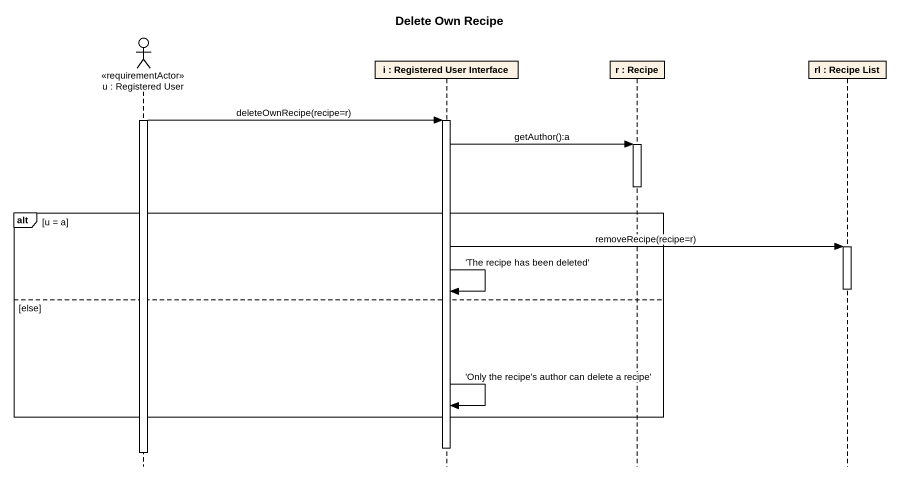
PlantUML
@startuml
title Delete Own Recipe
hide footbox
actor "u : Registered User" as u <<requirementActor>>
participant "i : Registered User Interface" as i
participant "r : Recipe" as r
participant "rl : Recipe List" as rl

activate u
u -> i : deleteOwnRecipe(recipe=r)
activate i
i -> r : getAuthor():a
activate r
deactivate r
alt u = a
  i -> rl : removeRecipe(recipe=r)
  activate rl
  deactivate rl
  i -> i : 'The recipe has been deleted'
else else
  i -> i : 'Only the recipe's author can delete a recipe'
end
deactivate i
deactivate u
@enduml
